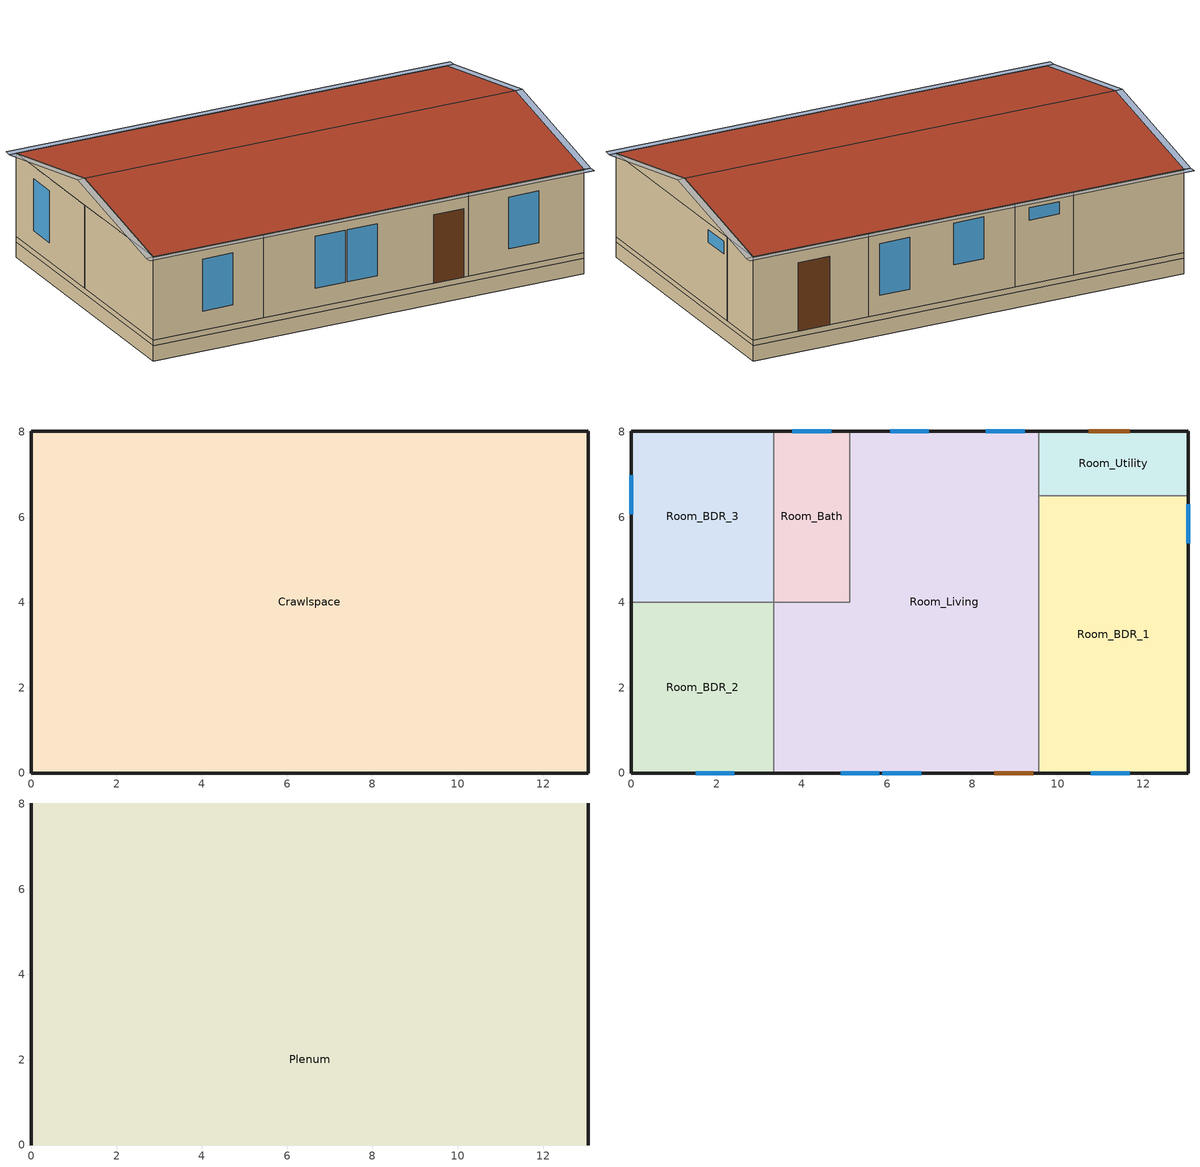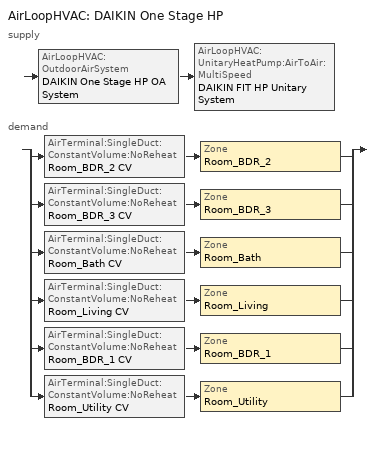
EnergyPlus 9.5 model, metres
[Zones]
Crawlspace
 floor ground (Interior Floor): 13.06,0 0,0 0,8.02 13.06,8.02 z0
 wall outside (Crawl Wall): 0,8.02 0,0 13.06,0 13.06,8.02 0,8.02 z0.45:0.61; 0,0 13.06,0 z0:0.45
 wall ground (Crawl Wall): 13.06,0 13.06,8.02 0,8.02 0,0 z0:0.45
Room_BDR_2
 floor to Crawlspace (Interior Floor): 3.34,0 0,0 0,4.01 3.34,4.01 z0.61
 wall outside (Exterior Wall): 0,4.01 0,0 3.34,0 z0.61:3.05
 wall to Room_Living (Interior Wall): 3.34,0 3.34,4.01 z0.61:3.05
 wall to Room_BDR_3 (Interior Wall): 3.34,4.01 0,4.01 z0.61:3.05
 window (Exterior Window): 1.51,0 2.42,0 z1.17:2.69
 ceiling to Plenum (Interior Ceiling): 3.34,4.01 0,4.01 0,0 3.34,0 z3.05
Room_BDR_3
 floor to Crawlspace (Interior Floor): 3.34,4.01 0,4.01 0,8.02 3.34,8.02 z0.61
 wall outside (Exterior Wall): 3.34,8.02 0,8.02 0,4.01 z0.61:3.05
 wall to Room_Bath (Interior Wall): 3.34,4.01 3.34,8.02 z0.61:3.05
 window (Exterior Window): 0,6.98 0,6.07 z1.17:2.69
 ceiling to Plenum (Interior Ceiling): 3.34,8.02 0,8.02 0,4.01 3.34,4.01 z3.05
Room_Bath
 floor to Crawlspace (Interior Floor): 5.12,4.01 3.34,4.01 3.34,8.02 5.12,8.02 z0.61
 wall outside (Exterior Wall): 5.12,8.02 3.34,8.02 z0.61:3.05
 wall to Room_Living (Interior Wall): 3.34,4.01 5.12,4.01 5.12,8.02 z0.61:3.05
 window (Exterior Window): 4.68,8.02 3.77,8.02 z2.49:2.85
 ceiling to Plenum (Interior Ceiling): 5.12,8.02 3.34,8.02 3.34,4.01 5.12,4.01 z3.05
Room_Living
 floor to Crawlspace (Interior Floor): 5.12,0 3.34,0 3.34,4.01 5.12,4.01 z0.61; 9.55,0 5.12,0 5.12,8.02 9.55,8.02 z0.61
 wall outside (Exterior Wall): 3.34,0 9.55,0 / 9.55,8.02 5.12,8.02 z0.61:3.05
 wall to Room_Utility (Interior Wall): 9.55,6.5 9.55,8.02 z0.61:3.05
 wall to Room_BDR_1 (Interior Wall): 9.55,0 9.55,6.5 z0.61:3.05
 window (Exterior Window): 4.91,0 5.82,0 / 9.22,8.02 8.31,8.02 / 5.89,0 6.8,0 z1.17:2.69; 6.98,8.02 6.07,8.02 z1.63:2.85
 door (Exterior Door): 8.51,0 9.42,0 z0.61:2.61
 ceiling to Plenum (Interior Ceiling): 9.55,8.02 5.12,8.02 5.12,0 9.55,0 z3.05; 5.12,4.01 3.34,4.01 3.34,0 5.12,0 z3.05
Room_BDR_1
 floor to Crawlspace (Interior Floor): 13.06,0 9.55,0 9.55,6.5 13.06,6.5 z0.61
 wall outside (Exterior Wall): 9.55,0 13.06,0 13.06,6.5 z0.61:3.05
 wall to Room_Utility (Interior Wall): 13.06,6.5 9.55,6.5 z0.61:3.05
 window (Exterior Window): 10.78,0 11.69,0 z1.17:2.69; 13.06,5.39 13.06,6.3 z2.49:2.85
 ceiling to Plenum (Interior Ceiling): 13.06,6.5 9.55,6.5 9.55,0 13.06,0 z3.05
Room_Utility
 floor to Crawlspace (Interior Floor): 13.06,6.5 9.55,6.5 9.55,8.02 13.06,8.02 z0.61
 wall outside (Exterior Wall): 13.06,6.5 13.06,8.02 9.55,8.02 z0.61:3.05
 door (Exterior Door): 11.69,8.02 10.73,8.02 z0.61:2.61
 ceiling to Plenum (Interior Ceiling): 13.06,8.02 9.55,8.02 9.55,6.5 13.06,6.5 z3.05
Plenum
 wall outside (Exterior Wall): 0,8.02,3.05 0,0,3.05 0,4.01,3.83; 13.06,0,3.05 13.06,8.02,3.05 13.06,4.01,3.83
 roof outside (Exterior Roof): 0,4.01,3.83 0,0,3.05 13.06,0,3.05 13.06,4.01,3.83; 13.06,4.01,3.83 13.06,8.02,3.05 0,8.02,3.05 0,4.01,3.83
shading: 13.26,8.02 -0.2,8.02 -0.2,8.22 13.26,8.22 z3.05; 13.26,-0.2 -0.2,-0.2 -0.2,0 13.26,0 z3.05; -0.2,4.01,3.83 -0.2,8.02,3.05 0,8.02,3.05 0,4.01,3.83; 0,4.01,3.83 0,0,3.05 -0.2,0,3.05 -0.2,4.01,3.83; 13.26,4.01,3.83 13.26,0,3.05 13.06,0,3.05 13.06,4.01,3.83; 13.06,4.01,3.83 13.06,8.02,3.05 13.26,8.02,3.05 13.26,4.01,3.83
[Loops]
AirLoopHVAC 'DAIKIN One Stage HP'
 supply: AirLoopHVAC:OutdoorAirSystem 'DAIKIN One Stage HP OA System' > AirLoopHVAC:UnitaryHeatPump:AirToAir:MultiSpeed 'DAIKIN FIT HP Unitary System'
 demand: split
  | AirTerminal:SingleDuct:ConstantVolume:NoReheat 'Room_BDR_2 CV' > Zone 'Room_BDR_2'
  | AirTerminal:SingleDuct:ConstantVolume:NoReheat 'Room_BDR_3 CV' > Zone 'Room_BDR_3'
  | AirTerminal:SingleDuct:ConstantVolume:NoReheat 'Room_Bath CV' > Zone 'Room_Bath'
  | AirTerminal:SingleDuct:ConstantVolume:NoReheat 'Room_Living CV' > Zone 'Room_Living'
  | AirTerminal:SingleDuct:ConstantVolume:NoReheat 'Room_BDR_1 CV' > Zone 'Room_BDR_1'
  | AirTerminal:SingleDuct:ConstantVolume:NoReheat 'Room_Utility CV' > Zone 'Room_Utility'
[Building]
TAMU_LabHomes: North Axis {deg}=-90; Terrain=City; Loads Convergence Tolerance Value {W}=0.04; Temperature Convergence Tolerance Value {deltaC}=0.4; Solar Distribution=FullInteriorAndExterior; Maximum Number of Warmup Days=25
[Site:Location]
College Station: Latitude {deg}=30.58; Longitude {deg}=-96.37; Time Zone {hr}=-6; Elevation {m}=96
[SizingPeriod:DesignDay] Day of Month=21; Dry-Bulb Temperature Range Modifier Type=DefaultMultipliers; Humidity Condition Type=Wetbulb; Barometric Pressure {Pa}=100177; Rain Indicator=No; Snow Indicator=No; Daylight Saving Time Indicator=No
Name | Month | Day Type | Maximum Dry-Bulb Temperature {C} | Daily Dry-Bulb Temperature Range {deltaC} | Wetbulb or DewPoint at Maximum Dry-Bulb {C} | Wind Speed {m/s} | Wind Direction {deg} | Solar Model Indicator | ASHRAE Clear Sky Optical Depth for Beam Irradiance (taub) | ASHRAE Clear Sky Optical Depth for Diffuse Irradiance (taud) | Sky Clearness
College Station Easterwood Fl Ann Htg 99.6% Condns DB | 1 | WinterDesignDay | -3.3 | 0 | -3.3 | 3.8 | 350 | ASHRAEClearSky | 0 | 0 | 0
College Station Easterwood Fl Ann Clg .4% Condns DB=>MWB | 8 | SummerDesignDay | 37.3 | 11.8 | 24.5 | 3.7 | 170 | ASHRAETau | 0.479 | 2.029
[Material]
Name | Roughness | Thickness {m} | Conductivity {W/m-K} | Density {kg/m3} | Specific Heat {J/kg-K} | Solar Absorptance | Thermal Absorptance | Visible Absorptance
Asphalt_shingle | Rough | 0.00833985 | 0.12186 | 1121.29 | 1255.2 | 0.75
OSB_1/2in | MediumRough | 0.0127 | 0.1163 | 544.627 | 1213.36 | 0.7 | 0.9 | 0.7
Plywood_3/4in | Rough | 0.009525 | 0.115458 | 540 | 1210 | 0.7 | 0.9 | 0.7
Carpet_n_pad | MediumSmooth | 0.0254001 | 0.0601314 | 32.0369 | 836.8 | 0.7 | 0.9 | 0.7
syn_stucco | Smooth | 0.003048 | 8.65E-02 | 400 | 878.64
sheathing_consol_layer | Rough | 0.0127 | 0.0940184 | 685 | 1172.332
OSB_7/16in | MediumSmooth | 0.0111125 | 0.1163 | 544.627 | 1213.36
wall_consol_layer | Rough | 0.0889 | 0.0579573 | 120.801 | 1036.26
Drywall_1/2in | MediumSmooth | 0.0127 | 0.16009 | 800.923 | 1087.84
ceil_consol_layer | Rough | 0.340392 | 0.0617176 | 41.9286 | 776.251
I01 25mm insulation board | MediumRough | 0.0254 | 0.03 | 43 | 1210
F08 Metal surface | Smooth | 0.0008 | 45.28 | 7824 | 500
Concrete_4in | Rough | 0.101498 | 1.312098 | 2242.8 | 465.2
Std Wood 6inch | MediumRough | 0.15 | 0.12 | 540 | 1210 | 0.7 | 0.9 | 0.7
[Material:AirGap]
Air_4_in_vert: Thermal Resistance {m2-K/W}=0.158499
[WindowMaterial:SimpleGlazingSystem]
Glass: U-Factor {W/m2-K}=2.27144; Solar Heat Gain Coefficient=0.216875; Visible Transmittance=0.88
[Construction]
Exterior Roof: Asphalt_shingle, OSB_1/2in
Interior Floor: Plywood_3/4in, Carpet_n_pad
Exterior Wall: syn_stucco, sheathing_consol_layer, OSB_7/16in, wall_consol_layer, Drywall_1/2in
Interior Ceiling: ceil_consol_layer, Drywall_1/2in
Interior Wall: Drywall_1/2in, Air_4_in_vert, Drywall_1/2in
Exterior Window: Glass
Exterior Door: F08 Metal surface, I01 25mm insulation board
Crawl Wall: Concrete_4in
Internal Mass: Std Wood 6inch
[Zone] Multiplier=1
Room_BDR_2; Room_BDR_3; Room_Bath; Room_Living; Room_BDR_1; Room_Utility; Plenum; Crawlspace
[InternalMass] Construction=Internal Mass
Name | Zone or ZoneList | Surface Area {m2}
Living_ThermalMass | Room_Living | 200
BR1_ThermalMass | Room_BDR_1 | 20
BR2_ThermalMass | Room_BDR_2 | 20
BR3_ThermalMass; Bath_ThermalMass | Room_BDR_3 | 20
Untility_ThermalMass | Room_BDR_3 | 10
[SurfaceProperty:OtherSideCoefficients] Combined Convective/Radiative Film Coefficient {W/m2-K}=0; Constant Temperature {C}=1; Constant Temperature Coefficient=1; External Dry-Bulb Temperature Coefficient=0; Ground Temperature Coefficient=0; Wind Speed Coefficient=0; Zone Air Temperature Coefficient=0; Sinusoidal Variation of Constant Temperature Coefficient=No; Period of Sinusoidal Variation {hr}=24
Name | Constant Temperature Schedule
surfPropOthSdCoefSlabAverage | scheduleOSCSlabAverageSurfaceTemp
surfPropOthSdCoefSlabPerimeter | scheduleOSCSlabPerimeterTemp
surfPropOthSdCoefSlabCore | scheduleOSCSlabCoreTemp
[ElectricEquipment] Schedule=Always On; Design Level Calculation Method=EquipmentLevel
Name | Zone or ZoneList | Design Level {W} | Fraction Latent | Fraction Radiant | Fraction Lost
PC_load | Room_Living | 800 | 0 | 1 | 0
PV_BESS | Room_Utility | 150
[ZoneInfiltration:DesignFlowRate] Schedule=Always On; Design Flow Rate Calculation Method=Flow/Zone; Constant Term Coefficient=0.606; Temperature Term Coefficient=0.036; Velocity Term Coefficient=0.1177
Name | Zone or ZoneList | Design Flow Rate {m3/s}
Attic_infiltration | Plenum | 0.042
Crawspace_infiltration | Crawlspace | 0.0096
Living_infiltration | Room_Living | 0.06
BR1_infiltration | Room_BDR_1 | 0.008
BR2_infiltration | Room_BDR_2 | 0.0067
BR3_infiltration | Room_BDR_3 | 0.0067
Unitility_infiltration | Room_Utility | 0.02
Bath_infiltration | Room_Bath | 0.0016
[DesignSpecification:OutdoorAir] Outdoor Air Method=Flow/Person; Outdoor Air Flow per Person {m3/s-person}=0.00944; Outdoor Air Flow per Zone Floor Area {m3/s-m2}=0; Outdoor Air Flow per Zone {m3/s}=0
SZ DSOA Room_BDR_2; SZ DSOA Room_BDR_3; SZ DSOA Room_Bath; SZ DSOA Room_Living; SZ DSOA Room_BDR_1; SZ DSOA Room_Utility
[DesignSpecification:ZoneAirDistribution] Zone Air Distribution Effectiveness in Cooling Mode=1; Zone Air Distribution Effectiveness in Heating Mode=1
SZ DSZAD Room_BDR_2; SZ DSZAD Room_BDR_3; SZ DSZAD Room_Bath; SZ DSZAD Room_Living; SZ DSZAD Room_BDR_1; SZ DSZAD Room_Utility
[Sizing:Zone] Zone Cooling Design Supply Air Temperature Input Method=SupplyAirTemperature; Zone Cooling Design Supply Air Temperature {C}=12.8; Zone Cooling Design Supply Air Temperature Difference {deltaC}=11.11; Zone Heating Design Supply Air Temperature Input Method=SupplyAirTemperature; Zone Heating Design Supply Air Temperature {C}=50; Zone Heating Design Supply Air Temperature Difference {deltaC}=30; Zone Cooling Design Supply Air Humidity Ratio {kgWater/kgDryAir}=0.008; Zone Heating Design Supply Air Humidity Ratio {kgWater/kgDryAir}=0.008; Cooling Design Air Flow Method=DesignDay; Cooling Design Air Flow Rate {m3/s}=0; Cooling Minimum Air Flow Fraction=0; Heating Design Air Flow Method=DesignDay; Heating Design Air Flow Rate {m3/s}=0; Heating Maximum Air Flow Fraction=0
Name | Design Specification Outdoor Air Object | Design Specification Zone Air Distribution Object
Room_BDR_2 | SZ DSOA Room_BDR_2 | SZ DSZAD Room_BDR_2
Room_BDR_3 | SZ DSOA Room_BDR_3 | SZ DSZAD Room_BDR_3
Room_Bath | SZ DSOA Room_Bath | SZ DSZAD Room_Bath
Room_Living | SZ DSOA Room_Living | SZ DSZAD Room_Living
Room_BDR_1 | SZ DSOA Room_BDR_1 | SZ DSZAD Room_BDR_1
Room_Utility | SZ DSOA Room_Utility | SZ DSZAD Room_Utility
[Sizing:System]
DAIKIN One Stage HP: Type of Load to Size On=Sensible; Design Outdoor Air Flow Rate {m3/s}=autosize; Central Heating Maximum System Air Flow Ratio=1; Preheat Design Temperature {C}=7; Preheat Design Humidity Ratio {kgWater/kgDryAir}=0.008; Precool Design Temperature {C}=11; Precool Design Humidity Ratio {kgWater/kgDryAir}=0.008; Central Cooling Design Supply Air Temperature {C}=12.8; Central Heating Design Supply Air Temperature {C}=50; Type of Zone Sum to Use=NonCoincident; 100% Outdoor Air in Cooling=No; 100% Outdoor Air in Heating=No; Central Cooling Design Supply Air Humidity Ratio {kgWater/kgDryAir}=0.008; Central Heating Design Supply Air Humidity Ratio {kgWater/kgDryAir}=0.008; Cooling Supply Air Flow Rate Method=DesignDay; Cooling Supply Air Flow Rate {m3/s}=0; Heating Supply Air Flow Rate Method=DesignDay; Heating Supply Air Flow Rate {m3/s}=0; System Outdoor Air Method=ZoneSum; Zone Maximum Outdoor Air Fraction=1; Cooling Design Capacity Method=CoolingDesignCapacity; Cooling Design Capacity {W}=autosize; Heating Design Capacity Method=HeatingDesignCapacity; Heating Design Capacity {W}=autosize; Central Cooling Capacity Control Method=OnOff
[ZoneControl:Thermostat] Control Type Schedule=Thermostat_Control_Type; Control 1=Thermostat Dual SP Control
Name | Zone or ZoneList
BR1_Thermosat | Room_BDR_1
BR2_Thermosat | Room_BDR_2
BR3_Thermosat | Room_BDR_3
Living_Thermosat | Room_Living
Bath_Thermosat | Room_Bath
Utility_Thermosat | Room_Utility
[ThermostatSetpoint:DualSetpoint]
Thermostat Dual SP Control: Heating Setpoint Temperature Schedule=HeatingSetpointSchedule; Cooling Setpoint Temperature Schedule=CoolingSetpointSchedule
[AirTerminal:SingleDuct:ConstantVolume:NoReheat] Maximum Air Flow Rate {m3/s}=autosize
Room_BDR_2 CV; Room_BDR_3 CV; Room_Bath CV; Room_Living CV; Room_BDR_1 CV; Room_Utility CV
[Zone equipment]
Room_BDR_2: Room_BDR_2 CV
Room_BDR_3: Room_BDR_3 CV
Room_Bath: Room_Bath CV
Room_Living: Room_Living CV
Room_BDR_1: Room_BDR_1 CV
Room_Utility: Room_Utility CV
[Fan:OnOff]
DAIKIN One Stage HP Supply Fan: Availability Schedule=Always On; Fan Total Efficiency=0.7; Pressure Rise {Pa}=600; Maximum Flow Rate {m3/s}=autosize; Motor Efficiency=0.9; Motor In Airstream Fraction=1
[Coil:Cooling:DX:MultiSpeed]
DAIKIN FIT HP Cooling Coil: Condenser Type=AirCooled; Minimum Outdoor Dry-Bulb Temperature for Compressor Operation {C}=-25; Apply Part Load Fraction to Speeds Greater than 1=No; Apply Latent Degradation to Speeds Greater than 1=No; Maximum Outdoor Dry-Bulb Temperature for Crankcase Heater Operation {C}=10; Basin Heater Setpoint Temperature {C}=2; Fuel Type=Electricity; Number of Speeds=3; Speed 1 Gross Rated Total Cooling Capacity {W}=7737.08; Speed 1 Gross Rated Sensible Heat Ratio=0.7; Speed 1 Gross Rated Cooling COP {W/W}=2.76; Speed 1 Rated Air Flow Rate {m3/s}=0.41; Speed 1 Rated Evaporator Fan Power Per Volume Flow Rate {W/(m3/s)}=773.3; Speed 1 Total Cooling Capacity Function of Temperature Curve=Daikin Fit Cooling Cap Low-FT; Speed 1 Total Cooling Capacity Function of Flow Fraction Curve=Daikin One Stage FF; Speed 1 Energy Input Ratio Function of Temperature Curve=Daikin Fit Cooling EIR Low-FT; Speed 1 Energy Input Ratio Function of Flow Fraction Curve=Daikin One Stage FF; Speed 1 Part Load Fraction Correlation Curve=Daikin One Stage FF; Speed 1 Rated Waste Heat Fraction of Power Input=0.2; Speed 1 Evaporative Condenser Effectiveness=0.9; Speed 2 Gross Rated Total Cooling Capacity {W}=7854.3; Speed 2 Gross Rated Sensible Heat Ratio=0.78; Speed 2 Gross Rated Cooling COP {W/W}=2.8; Speed 2 Rated Air Flow Rate {m3/s}=0.48; Speed 2 Rated Evaporator Fan Power Per Volume Flow Rate {W/(m3/s)}=773.3; Speed 2 Total Cooling Capacity Function of Temperature Curve=Daikin Fit Cooling Cap Medium-FT; Speed 2 Total Cooling Capacity Function of Flow Fraction Curve=Daikin One Stage FF; Speed 2 Energy Input Ratio Function of Temperature Curve=Daikin Fit Cooling EIR Medium-FT; Speed 2 Energy Input Ratio Function of Flow Fraction Curve=Daikin One Stage FF; Speed 2 Part Load Fraction Correlation Curve=Daikin One Stage FF; Speed 2 Rated Waste Heat Fraction of Power Input=0.2; Speed 2 Evaporative Condenser Effectiveness=0.9; Speed 3 Gross Rated Total Cooling Capacity {W}=8000; Speed 3 Gross Rated Sensible Heat Ratio=0.82; Speed 3 Gross Rated Cooling COP {W/W}=2.84; Speed 3 Rated Air Flow Rate {m3/s}=0.55; Speed 3 Rated Evaporator Fan Power Per Volume Flow Rate {W/(m3/s)}=773.3; Speed 3 Total Cooling Capacity Function of Temperature Curve=Daikin Fit Cooling Cap High-FT; Speed 3 Total Cooling Capacity Function of Flow Fraction Curve=Daikin One Stage FF; Speed 3 Energy Input Ratio Function of Temperature Curve=Daikin Fit Cooling EIR High-FT; Speed 3 Energy Input Ratio Function of Flow Fraction Curve=Daikin One Stage FF; Speed 3 Part Load Fraction Correlation Curve=Daikin One Stage FF; Speed 3 Rated Waste Heat Fraction of Power Input=0.2; Speed 3 Evaporative Condenser Effectiveness=0.9; Speed 4 Gross Rated Cooling COP {W/W}=3; Speed 4 Rated Evaporator Fan Power Per Volume Flow Rate {W/(m3/s)}=773.3; Speed 4 Rated Waste Heat Fraction of Power Input=0.2; Speed 4 Evaporative Condenser Effectiveness=0.9
[Coil:Heating:Fuel]
Supp Gas Heating Coil 1: Fuel Type=NaturalGas; Burner Efficiency=0.8; Nominal Capacity {W}=10000
[Coil:Heating:DX:MultiSpeed]
DAIKIN FIT HP Heating Coil: Minimum Outdoor Dry-Bulb Temperature for Compressor Operation {C}=-8; Maximum Outdoor Dry-Bulb Temperature for Crankcase Heater Operation {C}=10; Defrost Energy Input Ratio Function of Temperature Curve=DAIKIN One Stage HP HP Heating Coil DefrEIR-FT; Maximum Outdoor Dry-Bulb Temperature for Defrost Operation {C}=5; Defrost Strategy=ReverseCycle; Defrost Control=Timed; Defrost Time Period Fraction=0.058333; Apply Part Load Fraction to Speeds Greater than 1=No; Fuel Type=Electricity; Region number for Calculating HSPF=4; Number of Speeds=2; Speed 1 Gross Rated Heating Capacity {W}=8440; Speed 1 Gross Rated Heating COP {W/W}=3.2; Speed 1 Rated Air Flow Rate {m3/s}=0.472; Speed 1 Rated Supply Air Fan Power Per Volume Flow Rate {W/(m3/s)}=773.3; Speed 1 Heating Capacity Function of Temperature Curve=Daikin Fit Heating Coil Normal-Cap-new; Speed 1 Heating Capacity Function of Flow Fraction Curve=Daikin One Stage FF; Speed 1 Energy Input Ratio Function of Temperature Curve=Daikin Fit Heating Coil Normal-EIR-new; Speed 1 Energy Input Ratio Function of Flow Fraction Curve=Daikin One Stage FF; Speed 1 Part Load Fraction Correlation Curve=Daikin One Stage FF; Speed 1 Rated Waste Heat Fraction of Power Input=0.2; Speed 2 Gross Rated Heating Capacity {W}=8909; Speed 2 Gross Rated Heating COP {W/W}=3.04; Speed 2 Rated Air Flow Rate {m3/s}=0.472; Speed 2 Rated Supply Air Fan Power Per Volume Flow Rate {W/(m3/s)}=773.3; Speed 2 Heating Capacity Function of Temperature Curve=Daikin Fit Heating Coil Boost-Cap-new; Speed 2 Heating Capacity Function of Flow Fraction Curve=Daikin One Stage FF; Speed 2 Energy Input Ratio Function of Temperature Curve=Daikin Fit Heating Coil Boost-EIR-new; Speed 2 Energy Input Ratio Function of Flow Fraction Curve=Daikin One Stage FF; Speed 2 Part Load Fraction Correlation Curve=Daikin One Stage FF; Speed 2 Rated Waste Heat Fraction of Power Input=0.2; Speed 3 Rated Supply Air Fan Power Per Volume Flow Rate {W/(m3/s)}=773.3; Speed 3 Rated Waste Heat Fraction of Power Input=0.2; Speed 4 Rated Supply Air Fan Power Per Volume Flow Rate {W/(m3/s)}=773.3; Speed 4 Rated Waste Heat Fraction of Power Input=0.2; Speed 1 Secondary Coil Fan Flow Scaling Factor {m3/s}=1.25; Speed 2 Secondary Coil Fan Flow Scaling Factor {m3/s}=1.25; Speed 3 Secondary Coil Fan Flow Scaling Factor {m3/s}=1.25; Speed 4 Secondary Coil Fan Flow Scaling Factor {m3/s}=1.25
[AirLoopHVAC:UnitarySystem]
DAIKIN One Stage HP Unitary System: Control Type=Load; Controlling Zone or Thermostat Location=Room_Living; Dehumidification Control Type=None; Supply Fan=DAIKIN One Stage HP Supply Fan; Fan Placement=BlowThrough; Supply Air Fan Operating Mode Schedule=Always On; Heating Coil=DAIKIN FIT HP Heating Coil; DX Heating Coil Sizing Ratio=1; Cooling Coil=DAIKIN FIT HP Cooling Coil; Latent Load Control=SensibleOnlyLoadControl; Cooling Supply Air Flow Rate Method=SupplyAirFlowRate; Cooling Supply Air Flow Rate {m3/s}=autosize; Heating Supply Air Flow Rate Method=SupplyAirFlowRate; Heating Supply Air Flow Rate {m3/s}=autosize; No Load Supply Air Flow Rate Method=SupplyAirFlowRate; No Load Supply Air Flow Rate {m3/s}=autosize; Maximum Supply Air Temperature {C}=Autosize; Maximum Outdoor Dry-Bulb Temperature for Supplemental Heater Operation {C}=21
[AirLoopHVAC:UnitaryHeatPump:AirToAir:MultiSpeed]
DAIKIN FIT HP Unitary System: Controlling Zone or Thermostat Location=Room_Living; Supply Air Fan=DAIKIN One Stage HP Supply Fan; Supply Air Fan Placement=BlowThrough; Supply Air Fan Operating Mode Schedule=Always On; Heating Coil=DAIKIN FIT HP Heating Coil; Minimum Outdoor Dry-Bulb Temperature for Compressor Operation {C}=-8; Cooling Coil=DAIKIN FIT HP Cooling Coil; Supplemental Heating Coil=Supp Gas Heating Coil 1; Maximum Outdoor Dry-Bulb Temperature for Supplemental Heater Operation {C}=21; Maximum Temperature for Heat Recovery {C}=80; Number of Speeds for Heating=2; Number of Speeds for Cooling=3; Heating Speed 1 Supply Air Flow Rate {m3/s}=0.47; Heating Speed 2 Supply Air Flow Rate {m3/s}=0.47; Cooling Speed 1 Supply Air Flow Rate {m3/s}=0.41; Cooling Speed 2 Supply Air Flow Rate {m3/s}=0.48; Cooling Speed 3 Supply Air Flow Rate {m3/s}=0.55
[Controller:OutdoorAir]
DAIKIN One Stage HP OA Controller: Minimum Outdoor Air Flow Rate {m3/s}=autosize; Maximum Outdoor Air Flow Rate {m3/s}=autosize; Economizer Control Type=NoEconomizer; Economizer Control Action Type=ModulateFlow; Lockout Type=NoLockout; Minimum Limit Type=FixedMinimum
[AirLoopHVAC]
DAIKIN One Stage HP: Design Supply Air Flow Rate {m3/s}=autosize
[AvailabilityManager:Scheduled]
DAIKIN One Stage HP Availability: Schedule=Always On
[SetpointManager:SingleZone:Cooling]
DAIKIN One Stage HP Economizer Supply Air Temp Manager: Control Variable=Temperature; Minimum Supply Air Temperature {C}=13; Maximum Supply Air Temperature {C}=45; Control Zone=Room_Living; Setpoint Node or NodeList=DAIKIN One Stage HP Heating Coil Outlet
[SetpointManager:MixedAir]
DAIKIN One Stage HP Cooling Coil Air Temp Manager: Control Variable=Temperature; Setpoint Node or NodeList=DAIKIN One Stage HP Mixed Air Outlet
[Schedule:Compact]
CoolingSetpointSchedule: Through: 10/26, For: AllDays, Until: 17:00, 24, Until: 24:00, 50, Through: 12/31, For: AllDays, Until: 24:00, 50
HeatingSetpointSchedule: Through: 10/26, For: AllDays, Until: 17:00, 20, Until: 24:00, 5, Through: 12/31, For: AllDays, Until: 24:00, 5
Thermostat_Control_Type: Through: 12/31, For: AllDays, Until: 24:00, 4
Always On: Through: 12/31, For: AllDays, Until: 24:00, 1
scheduleOSCSlabAverageSurfaceTemp: Through:   1/31, For:AllDays, Until:24:00, 21.373, Through:   2/28, For:AllDays, Until:24:00, 21.15, Through:   3/31, For:AllDays, Until:24:00, 21.506, Through:   4/30, For:AllDays, Until:24:00, 21.631, Through:   5/31, For:AllDays, Until:24:00, 21.981, Through:   6/30, For:AllDays, Until:24:00, 23.649, Through:   7/31, For:AllDays, Until:24:00, 24.187, Through:   8/31, For:AllDays, Until:24:00, 24.475, Through:   9/30, For:AllDays, Until:24:00, 24.363, Through:  10/31, For:AllDays, Until:24:00, 22.665, Through:  11/30, For:AllDays, Until:24:00, 21.927, Through:  12/31, For:AllDays, Until:24:00, 21.54
scheduleOSCSlabPerimeterTemp: Through:   1/31, For:AllDays, Until:24:00, 20.981, Through:   2/28, For:AllDays, Until:24:00, 20.684, Through:   3/31, For:AllDays, Until:24:00, 21.291, Through:   4/30, For:AllDays, Until:24:00, 21.505, Through:   5/31, For:AllDays, Until:24:00, 22.063, Through:   6/30, For:AllDays, Until:24:00, 23.954, Through:   7/31, For:AllDays, Until:24:00, 24.643, Through:   8/31, For:AllDays, Until:24:00, 25.021, Through:   9/30, For:AllDays, Until:24:00, 24.777, Through:  10/31, For:AllDays, Until:24:00, 22.807, Through:  11/30, For:AllDays, Until:24:00, 21.739, Through:  12/31, For:AllDays, Until:24:00, 21.184
scheduleOSCSlabCoreTemp: Through:   1/31, For:AllDays, Until:24:00, 22.016, Through:   2/28, For:AllDays, Until:24:00, 21.915, Through:   3/31, For:AllDays, Until:24:00, 21.859, Through:   4/30, For:AllDays, Until:24:00, 21.838, Through:   5/31, For:AllDays, Until:24:00, 21.846, Through:   6/30, For:AllDays, Until:24:00, 23.148, Through:   7/31, For:AllDays, Until:24:00, 23.439, Through:   8/31, For:AllDays, Until:24:00, 23.579, Through:   9/30, For:AllDays, Until:24:00, 23.683, Through:  10/31, For:AllDays, Until:24:00, 22.432, Through:  11/30, For:AllDays, Until:24:00, 22.235, Through:  12/31, For:AllDays, Until:24:00, 22.123
[Curve:Linear]
Daikin One Stage FF: Coefficient1 Constant=1; Coefficient2 x=0; Minimum Value of x=0; Maximum Value of x=1.5; Input Unit Type for X=Dimensionless; Output Unit Type=Dimensionless
[Curve:Cubic] Minimum Value of x=-23; Maximum Value of x=25
Name | Coefficient1 Constant | Coefficient2 x | Coefficient3 x**2 | Coefficient4 x**3
Daikin Fit Heating Coil Normal-EIR-new | 1.17281 | -0.0180944 | 0.000448635 | -2.62013e-05
Daikin Fit Heating Coil Normal-Cap-new | 0.866852 | 0.0151558 | 0.000100209 | 1.59925e-05
Daikin Fit Heating Coil Boost-EIR-new | 1.12996 | -0.0144495 | 0.000489679 | -2.64515e-05
Daikin Fit Heating Coil Boost-Cap-new | 0.839353 | 0.0173006 | 0.000140679 | 1.25428e-05
[Curve:Biquadratic] Minimum Value of y=18
Name | Coefficient1 Constant | Coefficient2 x | Coefficient3 x**2 | Coefficient4 y | Coefficient5 y**2 | Coefficient6 x*y | Minimum Value of x | Maximum Value of x | Maximum Value of y
DAIKIN One Stage HP HP Heating Coil DefrEIR-FT | 1 | 0 | 0 | 0 | 0 | 0 | 0 | 50 | 50
Daikin Fit Cooling Cap High-FT | 1.41777 | -0.0512949 | 0.00178752 | 0.00512293 | -0.000191162 | 7.71108e-07 | 12 | 28 | 46.11111
Daikin Fit Cooling EIR High-FT | 0.631821 | -0.0133259 | 0.000375231 | 0.00707297 | 0.00019573 | 1.12161e-06 | 12 | 28 | 46.11111
Daikin Fit Cooling Cap Medium-FT | 1.14324 | -0.0321841 | 0.00144203 | 0.0106749 | -0.000229126 | -0.000161914 | 12 | 28 | 46.11111
Daikin Fit Cooling EIR Medium-FT | 0.144554 | 0.0491263 | -0.00125933 | 4.48327e-05 | 0.000546627 | -0.000483241 | 12 | 28 | 46.11111
Daikin Fit Cooling Cap Low-FT | 0.888426 | -0.0232964 | 0.00144397 | 0.0201177 | -0.000304334 | -0.00038671 | 12 | 28 | 46.11111
Daikin Fit Cooling EIR Low-FT | -0.0147063 | 0.0591386 | -0.00142363 | 0.00368413 | 0.000528922 | -0.00059757 | 12 | 28 | 46.11111
